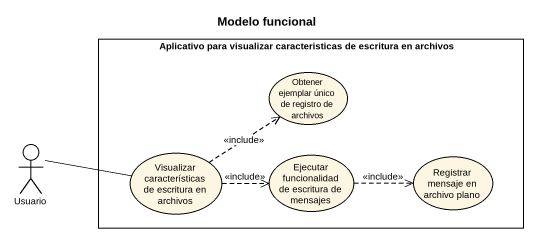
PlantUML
@startuml
title Modelo funcional
rectangle "Aplicativo para visualizar caracteristicas de escritura en archivos" as Aplicativo_para_visualizar {
  usecase "Obtener ejemplar único de registro de archivos" as Obtener_ejemplar_único_de
  usecase "Visualizar características de escritura en archivos" as Visualizar_características
  usecase "Ejecutar funcionalidad de escritura de mensajes" as Ejecutar_funcionalidad_de
  usecase "Registrar mensaje en archivo plano" as Registrar_mensaje_en
}
actor Usuario
Usuario -right- Visualizar_características
Visualizar_características .up.> Obtener_ejemplar_único_de : <<include>>
Visualizar_características .right.> Ejecutar_funcionalidad_de : <<include>>
Ejecutar_funcionalidad_de .right.> Registrar_mensaje_en : <<include>>
@enduml
